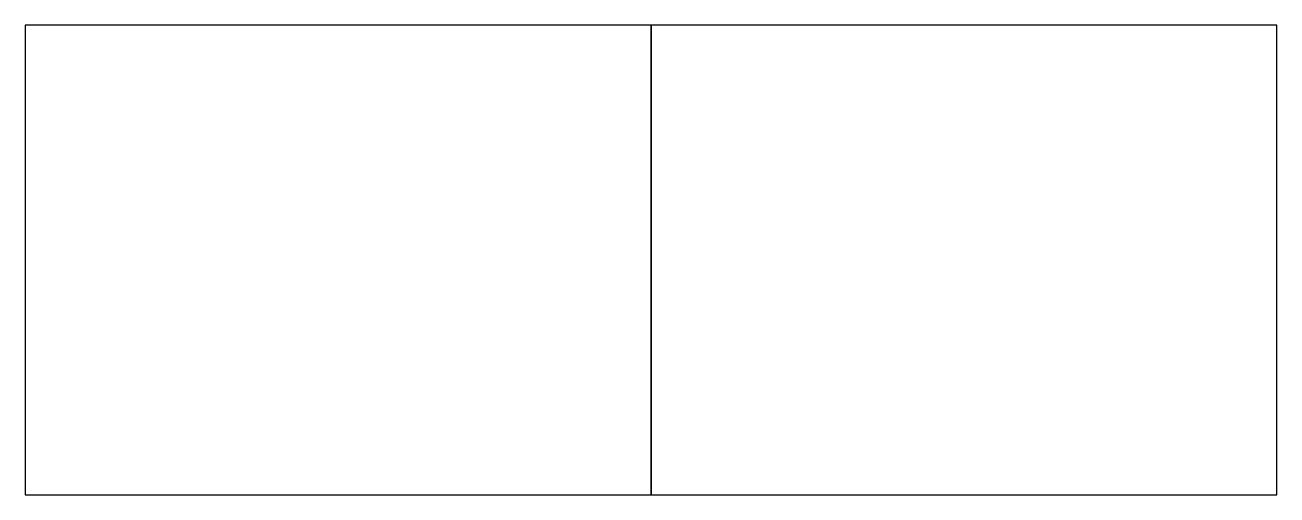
# Model space of a CAD drawing. Header units: millimetres. Extents: x 0 to 8000, y 0 to 3000.
import ezdxf

# ---------------------------------------------------------------- set-up
doc = ezdxf.new("R2010")
doc.units = ezdxf.units.MM
doc.layers.add('ROOM_A', color=2, linetype='Continuous')
doc.layers.add('ROOM_B', color=3, linetype='Continuous')

msp = doc.modelspace()

# ---------------------------------------------------------------- linework, layer by layer
at = {"layer": 'ROOM_A'}
msp.add_lwpolyline([(0, 0), (4000, 0), (4000, 3000), (0, 3000)], close=True, dxfattribs=at)
at = {"layer": 'ROOM_B'}
msp.add_lwpolyline([(4000, 0), (8000, 0), (8000, 3000), (4000, 3000)], close=True, dxfattribs=at)

doc.saveas('drawing.dxf')
